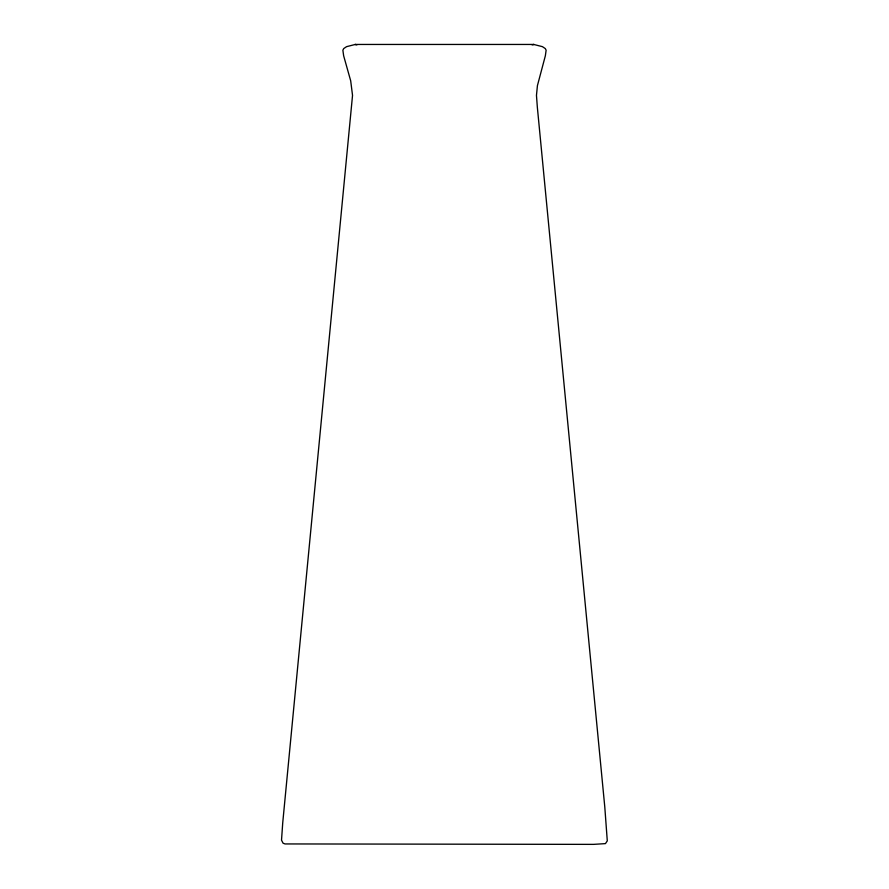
<?xml version="1.0" encoding="UTF-8"?>
<svg xmlns="http://www.w3.org/2000/svg" width="889" height="889" viewBox="0 0 889 889"><rect width="100%" height="100%" fill="white"/><g stroke="black" fill="none" stroke-linecap="round" stroke-linejoin="round"><path stroke-width="1.33" d="M532.122 44.906L533.978 44.45L355.022 44.45L356.878 44.906M355.3 44.45L346.577 46.661L343.71 48.584L342.876 50.229L343.643 55.763L350.688 80.81L352.533 95.379L282.735 822.758L281.524 840.149L283.091 843.216L285.047 843.939L593.541 844.372L605.442 843.617L607.287 840.883L604.787 806.956L537.334 107.136L536.467 95.379L537.423 85.633L545.357 55.763L546.124 50.229L545.29 48.584L542.434 46.661L533.7 44.45"/></g></svg>
